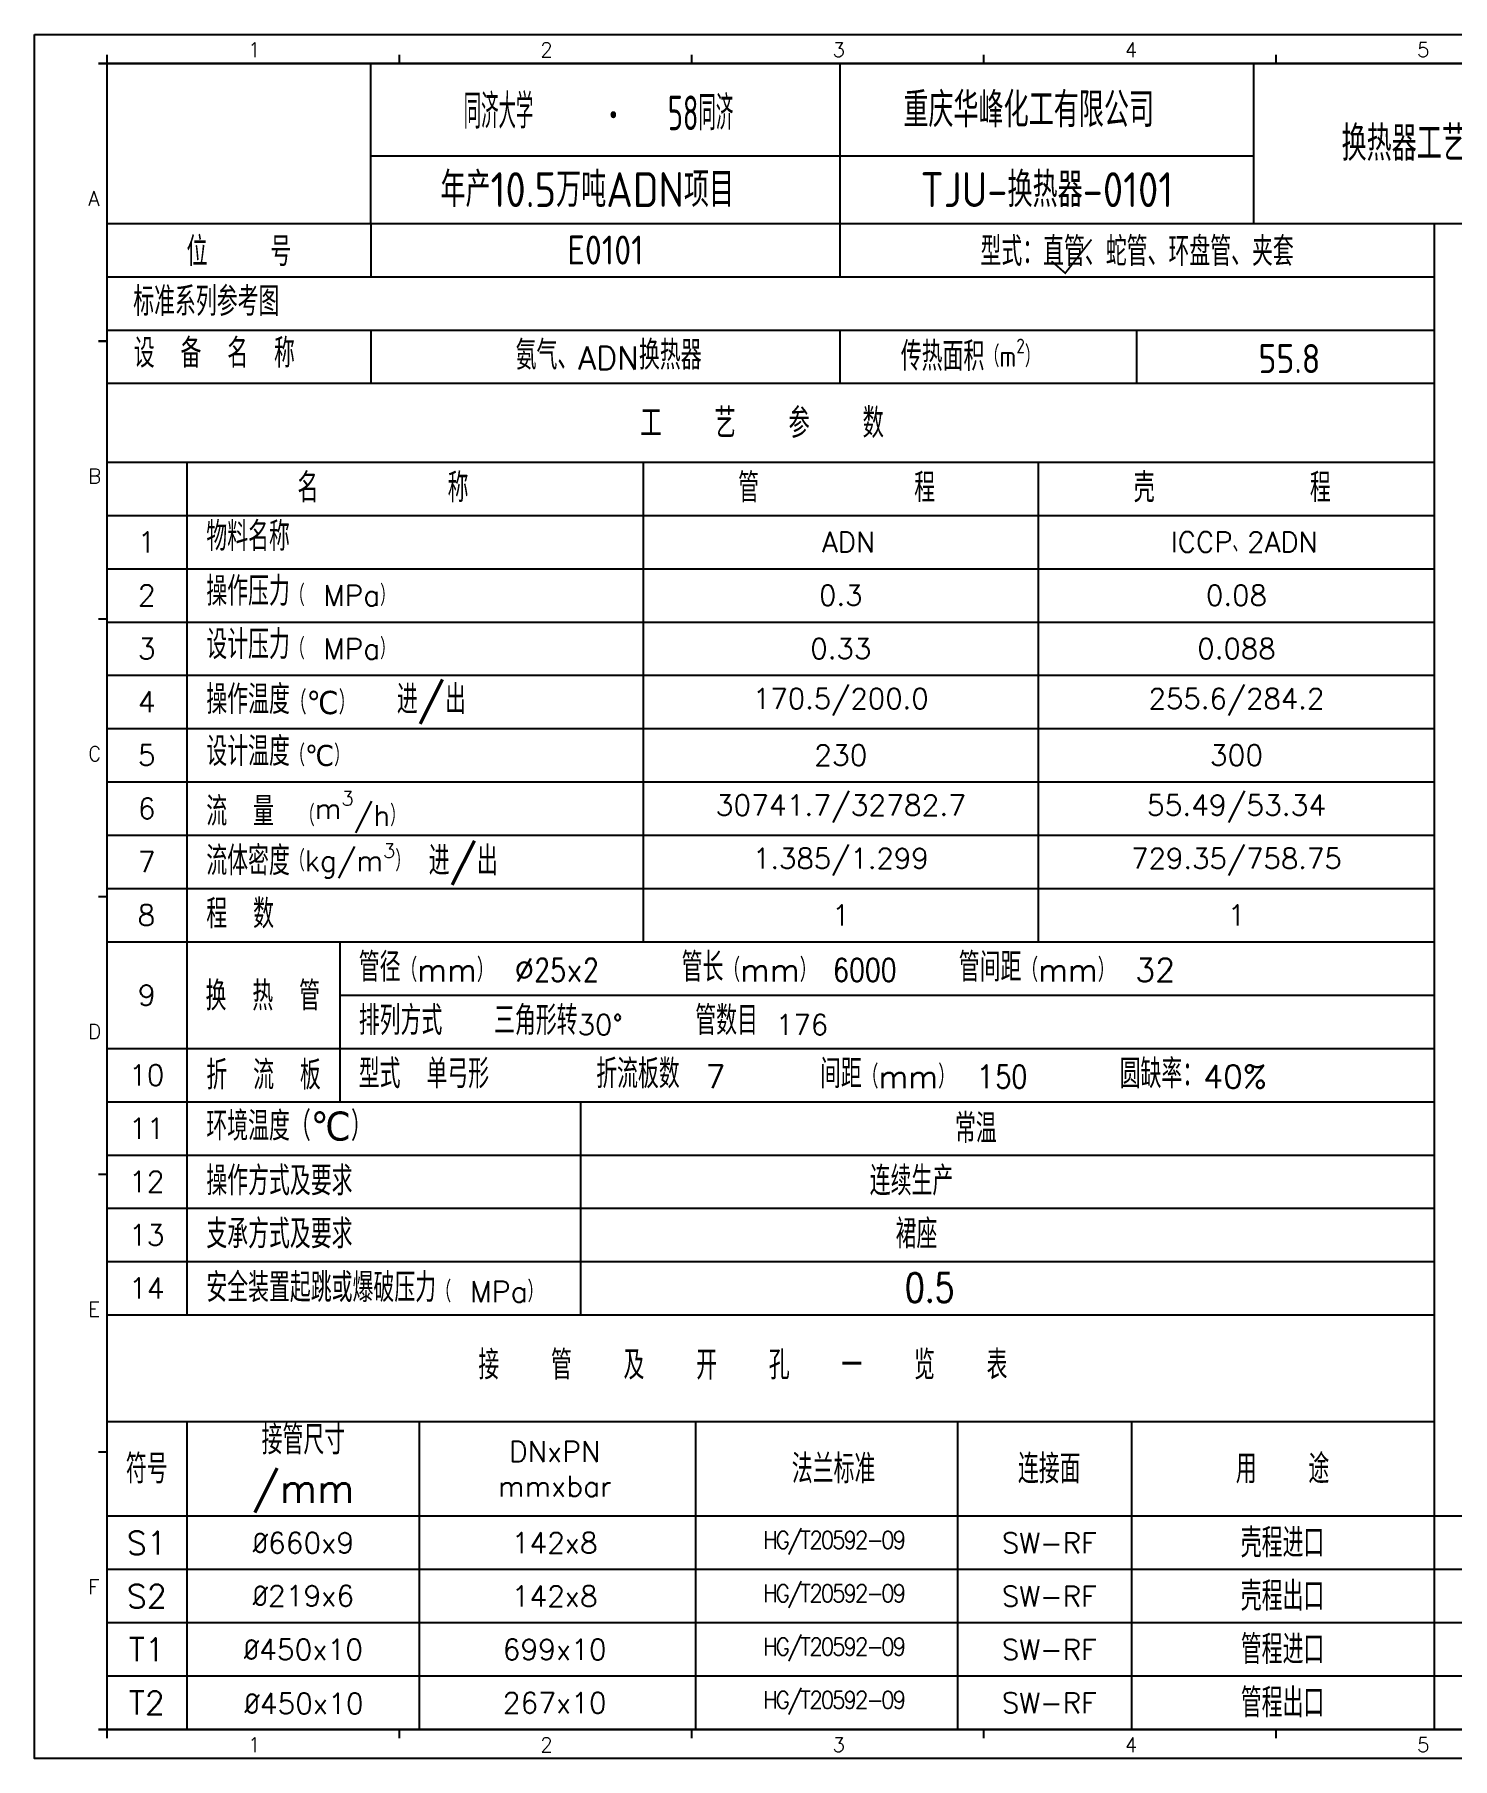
# Model space of a CAD drawing. Header units: millimetres. Extents: x 336 to 1177, y 752 to 1346.
# Drawn here: x 336 to 825, y 752 to 1346 of the extents above; entities that cross this region are included whole.
import ezdxf

# ---------------------------------------------------------------- set-up
doc = ezdxf.new("R2010")
doc.units = ezdxf.units.MM
doc.layers.add('09-文本', color=7, linetype='Continuous', lineweight=25)
for name, color, linetype in [('图框内', 7, 'Continuous'), ('图框外', 7, 'Continuous'), ('文字', 7, 'Continuous')]:
    doc.layers.add(name, color=color, linetype=linetype)
doc.styles.add('7-gbcbig', font='gbenor.shx', dxfattribs={"width": 0.7, "height": 7, "bigfont": 'gbcbig.shx'})
doc.styles.add('Romans', font='romans.shx')
doc.styles.get("Standard").update_dxf_attribs({"font": 'txt', "bigfont": 'gbcbig.shx'})
doc.styles.add('VAc', font='gbenor.shx', dxfattribs={"bigfont": 'gbcbig.shx'})
doc.styles.add('宋体', font='')
doc.styles.get('宋体').set_extended_font_data('SimSun')

msp = doc.modelspace()

# ---------------------------------------------------------------- linework, layer by layer
at = {"layer": '图框内'}
for p, q in [((451.651, 1281.007), (451.651, 1336.101)), ((613.342, 1336.101), (613.342, 1281.007)), ((755.97, 1336.101), (755.97, 1281.007)), ((755.97, 1304.204), (451.651, 1304.204)), ((360.695, 1281.007), (1166.695, 1281.007)), ((451.651, 1281.007), (451.651, 1262.642)), ((613.342, 1281.007), (613.342, 1262.642)), ((360.695, 1262.642), (818.247, 1262.642)), ((360.695, 1244.278), (818.247, 1244.278)), ((451.651, 1244.278), (451.651, 1225.913)), ((613.342, 1244.278), (613.342, 1225.913)), ((715.563, 1244.278), (715.563, 1225.913)), ((360.695, 1225.913), (818.247, 1225.913)), ((360.695, 1198.769), (818.247, 1198.769)), ((360.695, 1180.404), (818.247, 1180.404)), ((360.695, 1162.04), (818.247, 1162.04)), ((360.695, 1143.675), (818.247, 1143.675)), ((360.695, 1125.311), (818.247, 1125.311)), ((360.695, 1106.946), (818.247, 1106.946)), ((360.695, 1088.582), (818.247, 1088.582)), ((360.695, 1070.217), (818.247, 1070.217)), ((360.695, 1051.852), (818.247, 1051.852)), ((360.695, 1033.488), (818.247, 1033.488)), ((440.958, 1015.123), (818.247, 1015.123)), ((360.695, 996.759), (818.247, 996.759)), ((360.695, 978.394), (818.247, 978.394)), ((360.695, 960.03), (818.247, 960.03)), ((360.695, 941.665), (818.247, 941.665)), ((360.695, 923.301), (818.247, 923.301)), ((360.695, 904.936), (818.247, 904.936)), ((360.695, 868.207), (818.247, 868.207)), ((468.347, 868.207), (468.347, 762.101)), ((563.568, 868.207), (563.568, 762.101)), ((653.843, 868.207), (653.843, 762.101)), ((713.871, 868.207), (713.871, 762.101)), ((1166.695, 835.559), (360.695, 835.559)), ((1166.695, 817.194), (360.695, 817.194)), ((1166.695, 798.83), (360.695, 798.83)), ((1166.695, 780.465), (360.695, 780.465)), ((1166.695, 762.101), (360.695, 762.101))]:
    msp.add_line(p, q, dxfattribs=at)
at = {"layer": '图框内', "const_width": 0.7}
for points in [[(360.695, 1336.101), (360.695, 1339.101)], [(461.445, 1336.101), (461.445, 1339.101)], [(562.195, 1336.101), (562.195, 1339.101)], [(662.945, 1336.101), (662.945, 1339.101)], [(763.695, 1336.101), (763.695, 1339.101)], [(360.695, 1336.101), (357.695, 1336.101)], [(360.695, 1336.101), (360.695, 762.101)], [(360.695, 1336.101), (1166.695, 1336.101)], [(360.695, 1240.431), (357.695, 1240.431)], [(360.695, 1144.761), (357.695, 1144.761)], [(360.695, 1049.091), (357.695, 1049.091)], [(360.695, 953.421), (357.695, 953.421)], [(360.695, 857.751), (357.695, 857.751)], [(360.695, 762.101), (357.695, 762.101)], [(360.695, 762.101), (1166.695, 762.101)], [(360.695, 759.101), (360.695, 762.101)], [(461.445, 759.101), (461.445, 762.101)], [(562.195, 759.101), (562.195, 762.101)], [(662.945, 759.101), (662.945, 762.101)], [(763.695, 759.101), (763.695, 762.101)]]:
    msp.add_lwpolyline(points, dxfattribs=at)
at = {"layer": '图框外'}
msp.add_lwpolyline([(335.695, 1346.101), (1176.695, 1346.101), (1176.695, 752.101), (335.695, 752.101)], close=True, dxfattribs=at)
at = {"layer": '文字'}
for p, q in [((818.247, 1281.007), (818.247, 762.101)), ((388.258, 1198.769), (388.258, 904.936)), ((545.467, 1198.769), (545.467, 1033.488)), ((681.854, 1033.488), (681.854, 1198.769)), ((440.958, 1033.488), (440.958, 978.394)), ((523.916, 978.394), (523.916, 904.936)), ((388.258, 868.207), (388.258, 762.101))]:
    msp.add_line(p, q, dxfattribs=at)
at = {"layer": '文字', "const_width": 0.612}
msp.add_lwpolyline([(686.285, 1268.001), (691.025, 1263.867), (700.073, 1275.459)], dxfattribs=at)

# ---------------------------------------------------------------- texts
at = {"char_height": 12, "attachment_point": 5, "style": 'VAc'}
for s, insert, width in [('换热器工艺条件图', (820.827, 1308.554), 129.71349), ('TJU-换热器-0101', (684.656, 1292.605), 142.62804)]:
    msp.add_mtext(s, dxfattribs=dict(at, insert=insert, width=width))
at = {"insert": (660.205, 969.212), "char_height": 10, "width": 271.06294, "attachment_point": 5}
msp.add_mtext('常温', dxfattribs=at)
at = {"layer": '09-文本', "char_height": 11.92269, "width": 54.94539, "style": '7-gbcbig'}
for s, insert, attachment_point in [('\\pi5.78018;同济大学             ', (477.859, 1319.628), 4), ('58同济          ', (565.317, 1319.079), 5)]:
    msp.add_mtext(s, dxfattribs=dict(at, insert=insert, attachment_point=attachment_point))
at = {"layer": '09-文本', "insert": (530.601, 1322.571), "char_height": 8.51621, "width": 137.97248, "attachment_point": 1}
msp.add_mtext('{\\fFangSong|b0|i0|c134|p49;\\W0.8;·}', dxfattribs=at)
at = {"layer": '文字'}
for s, insert, char_height, width, attachment_point, style in [('1', (409.3, 1343.34), 5, 65.29169, 1, 'Romans'), ('2', (510.05, 1343.34), 5, 65.29169, 1, 'Romans'), ('3', (610.8, 1343.34), 5, 65.29169, 1, 'Romans'), ('4', (711.55, 1343.34), 5, 65.29169, 1, 'Romans'), ('5', (812.3, 1343.34), 5, 65.29169, 1, 'Romans'), ('重庆华峰化工有限公司', (678.422, 1320.152), 12, 156.564, 5, 'VAc'), ('年产10.5万吨ADN项目', (526.263, 1292.605), 12, 147.75507, 5, 'VAc'), ('A', (354.197, 1292.116), 5, 22.04626, 1, 'Romans'), ('位    号', (406.173, 1271.333), 10, 161.69103, 5, 'VAc'), ('E0101', (532.496, 1271.825), 10, 161.69103, 5, 'VAc'), ('{\\Ftxt,gbcbig|c134;设 备 名 称}', (369.93, 1241.308), 10, 109.70324, 1, '宋体'), ('\\A1;传热面积{\\H0.725x;（m\\H0.7x;\\S2^ ;\\H1.429x;）}', (634.323, 1241.308), 10, 109.70324, 1, 'VAc'), ('\\pi46.10162;55.8', (711.524, 1239.431), 10, 109.70324, 1, 'VAc'), ('B', (354.197, 1196.446), 5, 22.04626, 1, 'Romans'), ('{\\Ftxt,gbcbig|c134;\\H1.4x;操作温度\\H0.8001x;（℃）  \\H1.25x;进/出}', (394.938, 1121.943), 7.14177, 109.70324, 1, '宋体'), ('C', (354.197, 1100.776), 5, 22.04626, 1, 'Romans'), ('{\\Ftxt,gbcbig|c134;30741.7/32782.7}', (613.66, 1079.399), 7.14177, 136.38744, 5, '宋体'), ('{\\Ftxt,gbcbig|c134;55.49/53.34}', (750.051, 1079.399), 7.14177, 136.39309, 5, '宋体'), ('{\\Ftxt,gbcbig|c134;1}', (613.66, 1042.67), 7.14177, 136.38744, 5, '宋体'), ('{\\Ftxt,gbcbig|c134;1}', (750.051, 1042.67), 7.14177, 136.39309, 5, '宋体'), ('{\\Ftxt,gbcbig|c134;换 热 管}', (394.677, 1014.815), 10, 109.70324, 4, '宋体'), ('D', (354.197, 1005.106), 5, 22.04626, 1, 'Romans'), ('E', (354.197, 909.436), 5, 22.04626, 1, 'Romans'), ('{\\Ftxt,gbcbig|c134;法兰标准}', (611.158, 851.883), 10, 58.4337, 5, '宋体'), ('F', (354.197, 813.766), 5, 22.04626, 1, 'Romans'), ('1', (409.3, 759.34), 5, 65.29169, 1, 'Romans'), ('2', (510.05, 759.34), 5, 65.29169, 1, 'Romans'), ('3', (610.8, 759.34), 5, 65.29169, 1, 'Romans'), ('4', (711.55, 759.34), 5, 65.29169, 1, 'Romans'), ('5', (812.3, 759.34), 5, 65.29169, 1, 'Romans')]:
    msp.add_mtext(s, dxfattribs=dict(at, insert=insert, char_height=char_height, width=width, attachment_point=attachment_point, style=style))
for s, insert, char_height, width, attachment_point in [('型式：直管、蛇管、环盘管、夹套', (715.794, 1271.333), 10, 204.9054, 5), ('标准系列参考图', (369.733, 1259.141), 10, 121.52863, 1), ('氨气、{\\H0.8x;ADN}换热器', (501.556, 1240.629), 10, 129.08988, 1), ('工  艺  参  数', (544.551, 1217.321), 10.2025, 170.68992, 1), ('名     称', (426.349, 1194.949), 10, 109.70324, 1), ('管      程', (578.272, 1194.949), 10, 109.70324, 1), ('壳      程', (714.659, 1194.949), 10, 109.70324, 1), ('物料名称', (394.938, 1178.178), 10, 109.70324, 1), ('1', (374.405, 1171.222), 7.142, 27.70597, 5), ('{\\H0.7x;ADN}', (616.319, 1171.222), 10, 136.39309, 5), ('{\\H0.7x;ICCP、2ADN}', (752.706, 1171.222), 10, 136.39309, 5), ('{\\H1.4x;操作压力}（ MPa）', (394.938, 1159.262), 7.14177, 128.21522, 1), ('2', (374.405, 1152.857), 7.142, 27.70597, 5), ('0.3', (613.658, 1152.857), 7, 136.39309, 5), ('0.08', (750.051, 1152.857), 7, 136.39309, 5), ('{\\H1.4x;设计压力}（ MPa）', (394.938, 1140.898), 7.14177, 128.21522, 1), ('3', (374.405, 1134.493), 7.142, 27.70597, 5), ('0.33', (613.658, 1134.493), 7, 136.39309, 5), ('0.088', (750.051, 1134.493), 7, 136.39309, 5), ('4', (374.405, 1116.128), 7.142, 27.70597, 5), ('170.5/200.0', (613.66, 1116.128), 7, 136.38744, 5), ('255.6/284.2', (750.048, 1116.128), 7, 136.38744, 5), ('{\\H1.4x;设计温度\\H0.725x;（℃）}', (394.938, 1104.076), 7.14177, 109.70324, 1), ('5', (374.405, 1097.764), 7.142, 27.70597, 5), ('230', (613.66, 1097.764), 7.1418, 136.38744, 5), ('300', (750.048, 1097.764), 7.1418, 136.38744, 5), ('6', (374.405, 1079.399), 7.142, 27.70597, 5), ('{\\H1.4x;流 量 }（{\\A1;m\\H0.7x;\\S3^ ;}/h）', (394.938, 1085.427), 7.14177, 109.70324, 1), ('7', (374.405, 1061.035), 7.142, 27.70597, 5), ('\\A1;{\\H1.4x;流体密度}（kg/m{\\H0.7x;\\S3^ ;}） {\\H1.4x;进/出}', (394.938, 1067.404), 7.14177, 109.70324, 1), ('1.385/1.299', (613.658, 1061.035), 7, 136.39309, 5), ('729.35/758.75', (750.051, 1061.035), 7, 136.39309, 5), ('8', (374.262, 1042.67), 7.142, 27.70597, 5), ('程 数', (394.938, 1048.123), 10, 109.70324, 1), ('{\\H1.25x;管径}（mm） %%C{\\W0.8;25}x{\\W0.8;2}    {\\H1.25x;管长}（mm）{\\W0.8; 6000}   {\\H1.25x;管间距}（mm） 32', (447.495, 1029.758), 8, 365.22439, 1), ('9', (374.405, 1015.123), 7.142, 27.70597, 5), ('{\\H1.4x;排列方式  三角形转\\H0.70011x;30°    \\H1.42835x;管数目\\H0.70011x; 176\\H1.42835x; }  ', (447.495, 1011.394), 7.14177, 365.22439, 1), ('折 流 板', (414.68, 987.576), 10, 52.55783, 5), ('{\\H1.4x;型式 单弓形  }   {\\H1.4x;折流板数 \\H0.80012x;7 }    {\\H1.4x;间距\\H0.80012x;（mm） 1\\W0.8;50}     {\\H1.4x;圆缺率：\\H0.80012x;40%}  ', (447.495, 993.029), 7.141772, 365.22439, 1), ('10', (374.405, 987.576), 7.1418, 27.70597, 5), ('环境温度（℃）                   ', (394.938, 975.003), 10, 174.76254, 1), ('11', (374.405, 969.212), 7.1418, 27.70597, 5), ('操作方式及要求                    连续生产', (394.938, 956.127), 10, 345.87459, 1), ('12', (374.405, 950.847), 7.1418, 27.70597, 5), ('支承方式及要求                     裙座', (394.938, 937.849), 10, 331.42091, 1), ('13', (374.405, 932.483), 7.1418, 27.70597, 5), ('14', (374.405, 914.118), 7.1418, 27.70597, 5), ('安全装置起跳或爆破压力{\\H0.725x;（ MPa）}              {\\W0.8;0.5}', (394.938, 919.363), 10, 342.07887, 1), ('接  管  及  开  孔  一  览  表', (488.705, 892.699), 10, 206.26441, 1), ('接管尺寸\\P/mm', (428.405, 851.883), 10, 48.24562, 5), ('DNxPN\\Pmmxbar', (515.021, 851.883), 7.1418, 48.24562, 5), ('符号', (374.405, 851.883), 10, 27.70597, 5), ('连接面', (685.504, 851.883), 10, 37.94239, 5), ('用  途', (765.937, 851.883), 10, 55.42833, 5), ('壳程进口', (765.937, 826.376), 10, 55.42833, 5), ('S1', (374.405, 826.376), 8, 27.70597, 5), ('{\\Fgbenor,gbcbig|c0;%%C}660x9', (428.405, 826.376), 7.14177, 48.24562, 5), ('142x8', (515.021, 826.376), 7.1418, 48.24562, 5), ('{\\W0.9;\\T0.75;HG/T20592-09}', (611.158, 826.376), 6, 58.4337, 5), ('SW-RF', (685.504, 826.376), 7, 37.94239, 5), ('壳程出口', (765.937, 808.012), 10, 55.42833, 5), ('S2', (374.405, 808.012), 8, 27.70597, 5), ('{\\Fgbenor,gbcbig|c0;%%C}219x6', (428.405, 808.167), 7.14177, 48.24562, 5), ('142x8', (515.021, 808.012), 7.1418, 48.24562, 5), ('{\\W0.9;\\T0.75;HG/T20592-09}', (611.158, 808.012), 6, 58.4337, 5), ('SW-RF', (685.504, 808.012), 7, 37.94239, 5), ('T1', (374.405, 789.647), 8, 27.70597, 5), ('{\\Fgbenor,gbcbig|c0;%%C}450x10', (428.405, 789.647), 7.14177, 48.24562, 5), ('699x10', (515.021, 789.647), 7.1418, 48.24562, 5), ('{\\W0.9;\\T0.75;HG/T20592-09}', (611.158, 789.647), 6, 58.4337, 5), ('SW-RF', (685.504, 789.647), 7, 37.94239, 5), ('管程进口', (765.937, 789.647), 10, 55.42833, 5), ('T2', (374.405, 771.283), 8, 27.70597, 5), ('{\\Fgbenor,gbcbig|c0;%%C}450x10', (428.61, 771.029), 7.14177, 48.24562, 5), ('267x10', (515.021, 771.283), 7.1418, 48.24562, 5), ('{\\W0.9;\\T0.75;HG/T20592-09}', (611.158, 771.283), 6, 58.4337, 5), ('SW-RF', (685.504, 771.283), 7, 37.94239, 5), ('管程出口', (765.937, 771.283), 10, 55.42833, 5)]:
    msp.add_mtext(s, dxfattribs=dict(at, insert=insert, char_height=char_height, width=width, attachment_point=attachment_point))

doc.saveas('drawing.dxf')
